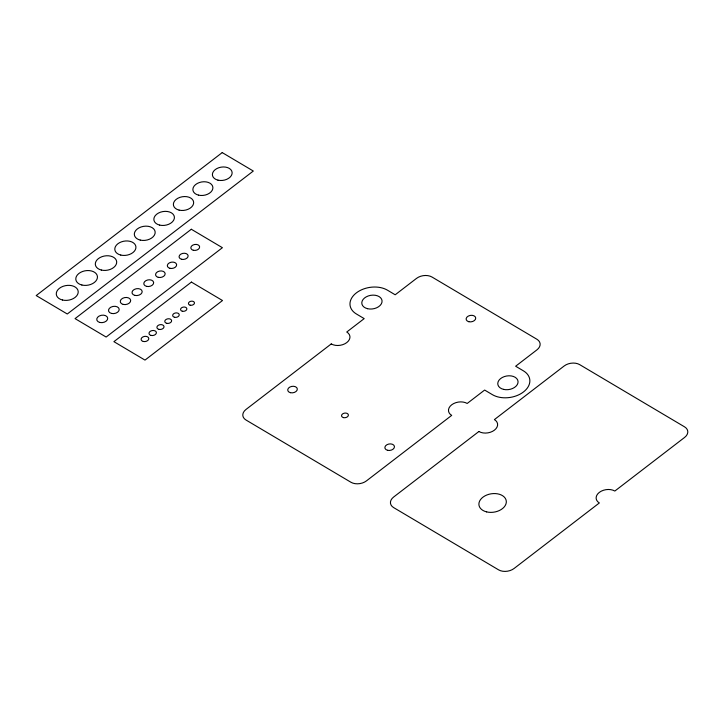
<?xml version="1.0" encoding="UTF-8"?>
<svg xmlns="http://www.w3.org/2000/svg" width="724" height="724" viewBox="0 0 724 724"><rect width="100%" height="100%" fill="white"/><g stroke="black" fill="none" stroke-linecap="round" stroke-linejoin="round"><path stroke-width="1.09" d="M222.223 152.592L36.2 295.564L67.287 313.999L253.309 171.036L222.223 152.592M191.317 229.255L75.052 318.614L106.138 337.049L222.404 247.698L191.317 229.255M191.417 282.089L113.903 341.656L144.99 360.099L222.503 300.523L191.417 282.089M331.248 343.927L245.988 409.458A11.05 7.421 -9 0 0 246.006 420.02L350.914 482.247A11.05 7.421 -9 0 0 366.435 480.899L451.695 415.377A11.05 7.421 -9 0 1 451.676 404.807A11.05 7.421 -9 0 1 467.197 403.458L484.637 390.055L492.411 394.671A22.1 14.842 -9 0 0 523.452 391.974A22.1 14.842 -9 0 0 523.416 370.842L515.642 366.226L536.955 349.846A11.05 7.421 -9 0 0 536.937 339.284L432.038 277.057A11.05 7.421 -9 0 0 416.508 278.396L395.195 294.786L387.431 290.17A22.1 14.842 -9 0 0 356.38 292.867A22.1 14.842 -9 0 0 356.425 313.999L364.19 318.614L346.751 332.017A11.05 7.421 -9 0 1 346.769 342.579A11.05 7.421 -9 0 1 331.248 343.927M478.899 431.504L393.63 497.035A11.05 7.421 -9 0 0 393.657 507.605L498.555 569.833A11.05 7.421 -9 0 0 514.076 568.485L599.345 502.954A11.05 7.421 -9 0 1 599.318 492.392A11.05 7.421 -9 0 1 614.839 491.044L684.605 437.432A11.05 7.421 -9 0 0 684.578 426.861L579.68 364.634A11.05 7.421 -9 0 0 564.159 365.982L494.401 419.594A11.05 7.421 -9 0 1 494.42 430.165A11.05 7.421 -9 0 1 478.899 431.504M343.475 417.621A3.457 2.317 -9 0 0 348.389 414.933A3.457 2.317 -9 0 0 343.04 413.63A3.457 2.317 -9 0 0 343.475 417.621M174.52 317.275A3.312 2.226 -9 0 0 179.235 314.687A3.312 2.226 -9 0 0 174.104 313.438A3.312 2.226 -9 0 0 174.52 317.275M182.33 311.229A3.177 2.136 -9 0 0 186.855 308.75A3.177 2.136 -9 0 0 181.932 307.555A3.177 2.136 -9 0 0 182.33 311.229M190.141 305.184A3.041 2.045 -9 0 0 194.466 302.813A3.041 2.045 -9 0 0 189.76 301.664A3.041 2.045 -9 0 0 190.141 305.184M166.71 323.32A3.457 2.317 -9 0 0 171.624 320.632A3.457 2.317 -9 0 0 166.276 319.329A3.457 2.317 -9 0 0 166.71 323.32M158.9 329.366A3.593 2.416 -9 0 0 164.013 326.569A3.593 2.416 -9 0 0 158.447 325.212A3.593 2.416 -9 0 0 158.9 329.366M151.09 335.42A3.729 2.507 -9 0 0 156.393 332.506A3.729 2.507 -9 0 0 150.619 331.103A3.729 2.507 -9 0 0 151.09 335.42M143.28 341.466A3.864 2.597 -9 0 0 148.782 338.443A3.864 2.597 -9 0 0 142.791 336.986A3.864 2.597 -9 0 0 143.28 341.466M193.317 250.269A4.416 2.968 -9 0 0 199.616 246.821A4.416 2.968 -9 0 0 192.765 245.146A4.416 2.968 -9 0 0 193.317 250.269M181.633 259.292A4.561 3.059 -9 0 0 188.122 255.735A4.561 3.059 -9 0 0 181.063 254.015A4.561 3.059 -9 0 0 181.633 259.292M169.95 268.314A4.697 3.158 -9 0 0 176.629 264.649A4.697 3.158 -9 0 0 169.362 262.875A4.697 3.158 -9 0 0 169.95 268.314M158.257 277.337A4.833 3.249 -9 0 0 165.144 273.572A4.833 3.249 -9 0 0 157.66 271.744A4.833 3.249 -9 0 0 158.257 277.337M146.574 286.369A4.968 3.339 -9 0 0 153.651 282.487A4.968 3.339 -9 0 0 145.958 280.613A4.968 3.339 -9 0 0 146.574 286.369M134.89 295.392A5.113 3.43 -9 0 0 142.166 291.401A5.113 3.43 -9 0 0 134.248 289.473A5.113 3.43 -9 0 0 134.89 295.392M123.207 304.415A5.249 3.53 -9 0 0 130.673 300.315A5.249 3.53 -9 0 0 122.546 298.342A5.249 3.53 -9 0 0 123.207 304.415M111.514 313.438A5.385 3.62 -9 0 0 119.188 309.238A5.385 3.62 -9 0 0 110.844 307.202A5.385 3.62 -9 0 0 111.514 313.438M99.831 322.461A5.521 3.71 -9 0 0 107.695 318.153A5.521 3.71 -9 0 0 99.143 316.071A5.521 3.71 -9 0 0 99.831 322.461M217.96 180.149A9.946 6.679 -9 0 0 232.114 172.393A9.946 6.679 -9 0 0 216.72 168.638A9.946 6.679 -9 0 0 217.96 180.149M198.521 195.136A10.082 6.769 -9 0 0 212.874 187.272A10.082 6.769 -9 0 0 197.263 183.462A10.082 6.769 -9 0 0 198.521 195.136M179.081 210.114A10.217 6.869 -9 0 0 193.634 202.141A10.217 6.869 -9 0 0 177.805 198.286A10.217 6.869 -9 0 0 179.081 210.114M159.651 225.101A10.362 6.959 -9 0 0 174.393 217.019A10.362 6.959 -9 0 0 158.357 213.109A10.362 6.959 -9 0 0 159.651 225.101M140.212 240.078A10.498 7.05 -9 0 0 155.153 231.888A10.498 7.05 -9 0 0 138.899 227.924A10.498 7.05 -9 0 0 140.212 240.078M120.772 255.065A10.634 7.14 -9 0 0 135.913 246.766A10.634 7.14 -9 0 0 119.442 242.748A10.634 7.14 -9 0 0 120.772 255.065M101.333 270.043A10.77 7.24 -9 0 0 116.673 261.636A10.77 7.24 -9 0 0 99.993 257.572A10.77 7.24 -9 0 0 101.333 270.043M81.893 285.021A10.914 7.33 -9 0 0 97.432 276.514A10.914 7.33 -9 0 0 80.536 272.396A10.914 7.33 -9 0 0 81.893 285.021M62.463 300.007A11.05 7.421 -9 0 0 78.192 291.383A11.05 7.421 -9 0 0 61.078 287.22A11.05 7.421 -9 0 0 62.463 300.007M486.637 511.895A13.81 9.276 -9 0 0 506.293 501.117A13.81 9.276 -9 0 0 484.908 495.904A13.81 9.276 -9 0 0 486.637 511.895M290.433 392.689A4.833 3.249 -9 0 0 297.311 388.915A4.833 3.249 -9 0 0 289.826 387.087A4.833 3.249 -9 0 0 290.433 392.689M387.566 450.301A4.833 3.249 -9 0 0 394.453 446.536A4.833 3.249 -9 0 0 386.96 444.708A4.833 3.249 -9 0 0 387.566 450.301M468.826 321.718A4.833 3.249 -9 0 0 475.713 317.945A4.833 3.249 -9 0 0 468.229 316.117A4.833 3.249 -9 0 0 468.826 321.718M367.502 308.686A10.217 6.869 -9 0 0 382.046 300.713A10.217 6.869 -9 0 0 366.226 296.858A10.217 6.869 -9 0 0 367.502 308.686M503.488 389.358A10.217 6.869 -9 0 0 518.04 381.385A10.217 6.869 -9 0 0 502.212 377.521A10.217 6.869 -9 0 0 503.488 389.358"/></g></svg>
